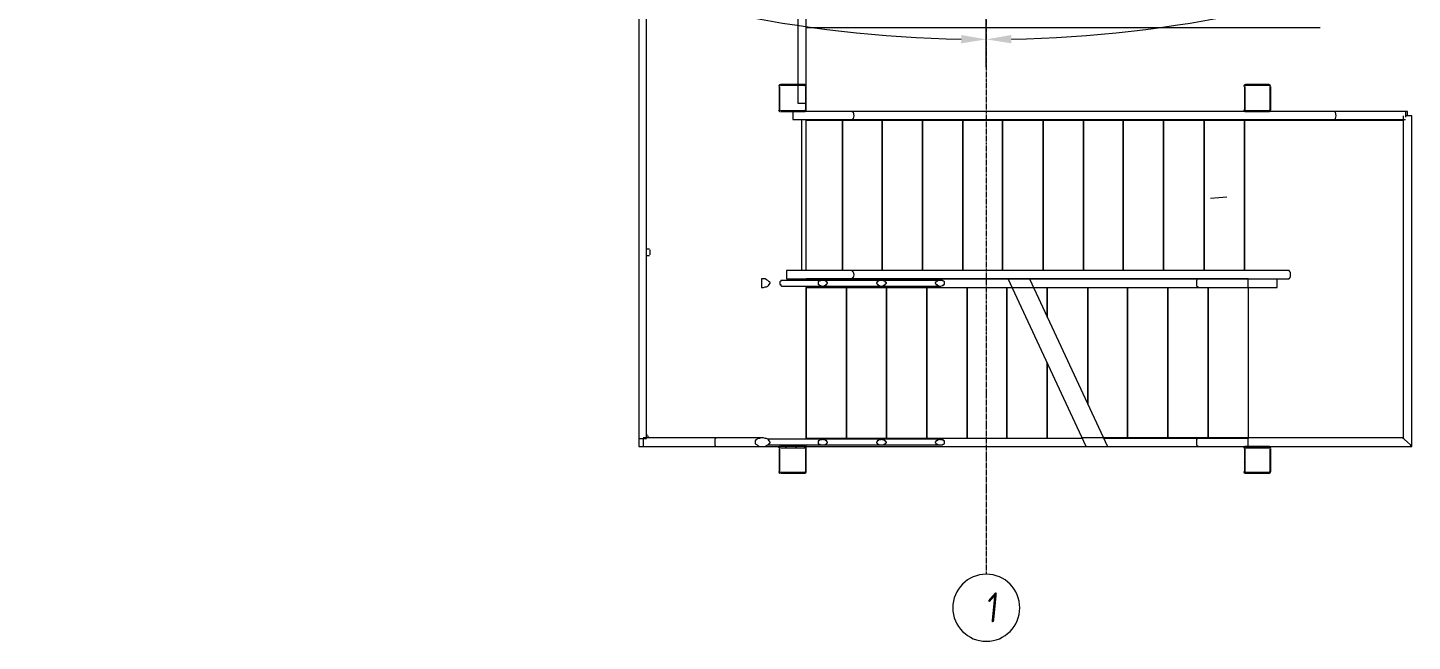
# Model space of a CAD drawing. Header units: millimetres. Extents: x 223 to 163467, y -12002 to 99672.
# Drawn here: x 143826 to 152091, y 8123 to 11785 of the extents above; entities that cross this region are included whole.
import ezdxf

# ---------------------------------------------------------------- set-up
doc = ezdxf.new("R2010")
doc.units = ezdxf.units.MM
doc.linetypes.add('ADSK_Линия сетки', pattern=[21, 12, -3, 3, -3])
for name, color, linetype, lineweight in [('A-ANNO-DIMS', 7, 'Continuous', 9), ('S-GRID', 7, 'Continuous', 9), ('S-GRID-IDEN', 7, 'Continuous', 9)]:
    doc.layers.add(name, color=color, linetype=linetype, lineweight=lineweight)
for name, color, linetype in [('PDF _A-ANNO-NOTE', 7, 'Continuous'), ('PDF _A-FLOR', 7, 'Continuous'), ('PDF _I-WALL', 7, 'Continuous'), ('PDF _S-COLS', 7, 'Continuous'), ('PDF _S-STRS', 7, 'Continuous'), ('PDF _S-STRS-MBND', 7, 'Continuous'), ('PDF _Ограждение', 7, 'Continuous'), ('PDF _Опоры', 7, 'Continuous')]:
    doc.layers.add(name, color=color, linetype=linetype)
doc.styles.add('GOST Common_I', font='ARIALN.TTF', dxfattribs={"height": 175})
doc.styles.add('GOST Common_I_6', font='ARIALN.TTF', dxfattribs={"height": 125})
doc.dimstyles.new('Диагональ_-_Gost_2_5мм', dxfattribs={"dimscale": 304.8, "dimtxt": 125.714375, "dimasz": 0.492126, "dimexe": 0.393701, "dimexo": 0.246063, "dimgap": 0.287073, "dimtad": 1, "dimdec": 0, "dimzin": 0, "dimdsep": 46, "dimtxsty": 'GOST Common_I_6', "dimsah": 1, "dimcen": 0.09, "dimdle": 0.393701, "dimazin": 0, "dimtfac": 1, "dimtdec": 4, "dimtix": 1, "dimtmove": 0, "dimatfit": 3, "dimfxl": 1, "dimtvp": 1, "dimtfill": 1, "dimtolj": 1, "dimtzin": 0, "dimarcsym": 2})

# ---------------------------------------------------------------- blocks, each defined once
blk = doc.blocks.new('Ось сетки - D8-489723-1 этаж')
at = {"layer": 'S-GRID-IDEN'}
for start, end in [(360, 180), (180, 360)]:
    blk.add_arc((0, 0), 4, start, end, dxfattribs=at)
blk = doc.blocks.new('*D338')
at = {"layer": 'A-ANNO-DIMS', "color": 0, "lineweight": -2, "transparency": 16777216}
for p, q in [((92115.2, 13595.1), (91913.7, 13796.7)), ((86612.7, 11315.9), (86612.7, 11600.9))]:
    blk.add_line(p, q, dxfattribs=at)
blk.add_arc((86612.7, 19097.7), 7616.7, 271.12837, 313.87163, dxfattribs=at)
at = {"layer": 'A-ANNO-DIMS', "color": 0, "transparency": 16777216}
for points in [[(91873.9, 13624.6), (91908.9, 13588.9), (91998.5, 13711.8)], [(86762.9, 11457.4), (86762.4, 11507.4), (86612.7, 11480.9)]]:
    blk.add_solid(points, dxfattribs=at)
at = {"layer": 'Defpoints', "color": 0, "transparency": 16777216}
for p in [(86612.7, 19097.7), (92168.2, 13542.1), (88584, 11740.4), (86612.7, 11240.9)]:
    blk.add_point(p, dxfattribs=at)
at = {"layer": 'A-ANNO-DIMS', "color": 0, "transparency": 16777216, "insert": (89470.1, 12199.3), "char_height": 125, "width": 588.088, "attachment_point": 5, "rotation": 22.5, "style": 'GOST Common_I_6', "bg_fill": 3, "box_fill_scale": 1.1, "bg_fill_color": 256, "bg_fill_true_color": 13158600, "bg_fill_transparency": 0}
blk.add_mtext('\\A1;45.00°', dxfattribs=at)
blk = doc.blocks.new('*D340')
at = {"layer": 'A-ANNO-DIMS', "color": 0, "lineweight": -2, "transparency": 16777216}
for p, q in [((81110.1, 13595.1), (81311.7, 13796.7)), ((86612.7, 11315.9), (86612.7, 11600.9))]:
    blk.add_line(p, q, dxfattribs=at)
blk.add_arc((86612.7, 19097.7), 7616.7, 226.12837, 268.87163, dxfattribs=at)
at = {"layer": 'A-ANNO-DIMS', "color": 0, "transparency": 16777216}
for points in [[(81316.4, 13588.9), (81351.4, 13624.6), (81226.8, 13711.8)], [(86462.9, 11507.4), (86462.4, 11457.4), (86612.7, 11480.9)]]:
    blk.add_solid(points, dxfattribs=at)
at = {"layer": 'Defpoints', "color": 0, "transparency": 16777216}
for p in [(86612.7, 19097.7), (81057.1, 13542.1), (82804.3, 12501.4), (86612.7, 11240.9)]:
    blk.add_point(p, dxfattribs=at)
at = {"layer": 'A-ANNO-DIMS', "color": 0, "transparency": 16777216, "insert": (83755.3, 12199.3), "char_height": 125, "width": 588.088, "attachment_point": 5, "rotation": 337.5, "style": 'GOST Common_I_6', "bg_fill": 3, "box_fill_scale": 1.1, "bg_fill_color": 256, "bg_fill_true_color": 13158600, "bg_fill_transparency": 0}
blk.add_mtext('\\A1;45.00°', dxfattribs=at)
blk = doc.blocks.new('оси')
at = {"layer": 'S-GRID', "linetype": 'ADSK_Линия сетки'}
blk.add_line((86612.7, 19097.7), (86612.7, 8288.8), dxfattribs=at)
at = {"layer": 'S-GRID-IDEN', "xscale": 49.99999999999996, "yscale": 49.99999999999996, "zscale": 49.99999999999996, "rotation": 179.9999999998928}
blk.add_blockref('Ось сетки - D8-489723-1 этаж', (86612.7, 8088.8), dxfattribs=at)
at = {"layer": 'S-GRID-IDEN', "insert": (86581.5, 8168.5), "char_height": 175, "width": 101.013, "attachment_point": 1, "rotation": 7.92289, "style": 'GOST Common_I'}
blk.add_mtext('\\fGOST Common|b0|i1|c204|p34|;\\W.9;1', dxfattribs=at)
at = {"layer": 'A-ANNO-DIMS'}
dim = blk.add_angular_dim_3p(base=(88584, 11740.4), center=(86612.7, 19097.7), p1=(86612.7, 11240.9), p2=(92168.2, 13542.1), dimstyle='Диагональ_-_Gost_2_5мм', override={"dimpost": '<>', "dimfxl": 6013.290219}, dxfattribs=at)
dim.commit()
dim.dimension.update_dxf_attribs({"geometry": '*D338', "text_midpoint": (89470.1, 12199.3)})
dim = blk.add_angular_dim_3p(base=(82804.3, 12501.4), center=(86612.7, 19097.7), p1=(81057.1, 13542.1), p2=(86612.7, 11240.9), dimstyle='Диагональ_-_Gost_2_5мм', override={"dimpost": '<>', "dimfxl": 6013.290219}, dxfattribs=at)
dim.commit()
dim.dimension.update_dxf_attribs({"geometry": '*D340', "text_midpoint": (83755.3, 12199.3)})

msp = doc.modelspace()

# ---------------------------------------------------------------- linework, layer by layer
at = {"layer": 'PDF _A-ANNO-NOTE', "lineweight": 15}
msp.add_lwpolyline([(150886.1, 10767.7), (150936.9, 10771.9), (150983.5, 10776.2)], dxfattribs=at)
at = {"layer": 'PDF _A-FLOR', "lineweight": 15}
for points in [[(148473.1, 11284.1), (148473.1, 11292.6)], [(148473.1, 10335.9), (148473.1, 11237.6)], [(148473.1, 10285.1), (148473.1, 10285.1)], [(147474.1, 9332.6), (147474.1, 9286), (148320.7, 9286)], [(148464.7, 9286), (148473.1, 9286)]]:
    msp.add_lwpolyline(points, dxfattribs=at)
at = {"layer": 'PDF _I-WALL', "lineweight": 15}
msp.add_lwpolyline([(151542.2, 11783.7), (148473.1, 11783.7)], dxfattribs=at)
at = {"layer": 'PDF _S-COLS', "lineweight": 15}
for points in [[(148312.3, 11432.3), (148312.3, 11292.6)], [(148316.5, 11292.6), (148316.5, 11432.3)], [(148464.7, 11445), (148320.7, 11445)], [(148320.7, 11440.8), (148464.7, 11440.8)], [(148468.9, 11432.3), (148468.9, 11292.6)], [(148468.9, 11406.9), (148473.1, 11411.1)], [(148473.1, 11292.6), (148473.1, 11432.3)], [(151089.3, 11432.3), (151089.3, 11292.6)], [(151093.5, 11292.6), (151093.5, 11432.3)], [(151237.5, 11445), (151097.8, 11445)], [(151097.8, 11440.8), (151237.5, 11440.8)], [(151241.7, 11432.3), (151241.7, 11292.6)], [(151241.7, 11415.4), (151245.9, 11423.8)], [(151245.9, 11292.6), (151245.9, 11432.3)], [(148468.9, 11347.6), (148473.1, 11351.9)], [(151241.7, 11356.1), (151245.9, 11360.3)], [(148464.7, 11288.4), (148320.7, 11288.4)], [(148320.7, 11284.1), (148464.7, 11284.1)], [(148341.9, 11284.1), (148350.4, 11288.4)], [(148405.4, 11284.1), (148409.6, 11288.4)], [(151237.5, 11288.4), (151097.8, 11288.4)], [(151097.8, 11284.1), (151237.5, 11284.1)], [(151110.5, 11284.1), (151114.7, 11288.4)], [(151169.7, 11284.1), (151174, 11288.4)], [(148312.3, 9273.3), (148312.3, 9133.6)], [(148316.5, 9133.6), (148316.5, 9273.3)], [(148464.7, 9286), (148320.7, 9286)], [(148320.7, 9277.6), (148464.7, 9277.6)], [(148350.4, 9277.6), (148354.6, 9286)], [(148409.6, 9277.6), (148418.1, 9286)], [(148468.9, 9273.3), (148468.9, 9133.6)], [(148473.1, 9133.6), (148473.1, 9273.3)], [(151089.3, 9273.3), (151089.3, 9133.6)], [(151093.5, 9133.6), (151093.5, 9273.3)], [(151237.5, 9286), (151097.8, 9286)], [(151097.8, 9277.6), (151237.5, 9277.6)], [(151114.7, 9277.6), (151123.2, 9286)], [(151178.2, 9277.6), (151182.4, 9286)], [(151241.7, 9273.3), (151241.7, 9133.6)], [(151245.9, 9133.6), (151245.9, 9273.3)], [(148312.3, 9243.7), (148316.5, 9247.9)], [(148312.3, 9180.2), (148316.5, 9184.4)], [(151089.3, 9252.2), (151093.5, 9256.4)], [(151089.3, 9188.7), (151093.5, 9192.9)], [(148464.7, 9129.4), (148320.7, 9129.4)], [(148320.7, 9125.2), (148464.7, 9125.2)], [(148447.7, 9125.2), (148452, 9129.4)], [(148468.9, 9146.3), (148473.1, 9150.6)], [(151237.5, 9129.4), (151097.8, 9129.4)], [(151097.8, 9125.2), (151237.5, 9125.2)], [(151212.1, 9125.2), (151216.3, 9129.4)], [(151241.7, 9154.8), (151245.9, 9159)]]:
    msp.add_lwpolyline(points, dxfattribs=at)
for centre, radius, start, end in [((148318.6, 11434.4), 10.6, 89.99568, 180.00432), ((148318.6, 11434.4), 6.35, 90.00284, 179.99716), ((148462.5, 11434.4), 10.6, 359.99568, 90.00432), ((148462.5, 11434.4), 6.35, 0.00284, 89.99716), ((151095.6, 11434.4), 10.6, 89.99568, 180.00432), ((151095.6, 11434.4), 6.35, 90.00284, 179.99716), ((151235.3, 11434.4), 10.6, 359.99568, 90.00432), ((151235.3, 11434.4), 6.35, 0.00284, 89.99716), ((148318.6, 11294.7), 10.6, 179.99568, 270.00432), ((148318.6, 11294.7), 6.35, 180.00284, 269.99716), ((148462.5, 11294.7), 10.6, 269.99568, 0.00432), ((148462.5, 11294.7), 6.35, 270.00284, 359.99716), ((151095.6, 11294.7), 10.6, 179.99568, 270.00432), ((151095.6, 11294.7), 6.35, 180.00284, 269.99716), ((151235.3, 11294.7), 10.6, 269.99568, 0.00432), ((151235.3, 11294.7), 6.35, 270.00284, 359.99716), ((148318.6, 9275.5), 10.6, 89.99568, 180.00432), ((148318.6, 9275.5), 6.35, 90.00284, 179.99716), ((148462.5, 9275.5), 10.6, 359.99568, 90.00432), ((148462.5, 9275.5), 6.35, 0.00284, 89.99716), ((151095.6, 9275.5), 10.6, 89.99568, 180.00432), ((151095.6, 9275.5), 6.35, 90.00284, 179.99716), ((151235.3, 9275.5), 10.6, 359.99568, 90.00432), ((151235.3, 9275.5), 6.35, 0.00284, 89.99716), ((148318.6, 9135.8), 10.6, 179.99568, 270.00432), ((148318.6, 9135.8), 6.35, 180.00284, 269.99716), ((148462.5, 9135.8), 10.6, 269.99568, 0.00432), ((148462.5, 9135.8), 6.35, 270.00284, 359.99716), ((151095.6, 9135.8), 10.6, 179.99568, 270.00432), ((151095.6, 9135.8), 6.35, 180.00284, 269.99716), ((151235.3, 9135.8), 10.6, 269.99568, 0.00432), ((151235.3, 9135.8), 6.35, 270.00284, 359.99716)]:
    msp.add_arc(centre, radius, start, end, dxfattribs=at)
at = {"layer": 'PDF _S-STRS', "lineweight": 15}
for points in [[(148447.7, 10335.9), (148447.7, 11233.4)], [(148473.1, 11233.4), (148689, 11233.4), (148926.1, 11233.4), (149167.4, 11233.4), (149408.7, 11233.4), (149645.7, 11233.4), (149887, 11233.4), (150128.3, 11233.4), (150365.4, 11233.4), (150606.7, 11233.4), (150848, 11233.4), (151089.3, 11233.4), (151089.3, 11237.6)], [(150289.2, 10285.1), (149679.6, 10285.1), (148473.1, 10285.1), (148473.1, 10276.6)], [(148473.1, 10242.8), (148473.1, 10234.3), (148714.4, 10234.3), (148951.5, 10234.3), (149192.8, 10234.3), (149434.1, 10234.3), (149671.1, 10234.3), (149700.8, 10234.3)], [(150124.1, 9332.6), (149912.4, 9332.6), (149671.1, 9332.6), (149434.1, 9332.6), (149192.8, 9332.6), (148951.5, 9332.6), (148714.4, 9332.6), (148473.1, 9332.6), (148473.1, 9328.4)], [(148473.1, 9294.5), (148473.1, 9286), (150145.3, 9286)]]:
    msp.add_lwpolyline(points, dxfattribs=at)
for points in [[(148689, 11233.4), (148689, 10335.9)], [(148926.1, 11233.4), (148926.1, 10335.9)], [(149167.4, 11233.4), (149167.4, 10335.9)], [(149408.7, 11233.4), (149408.7, 10335.9)], [(149645.7, 11233.4), (149645.7, 10335.9)], [(149887, 11233.4), (149887, 10335.9)], [(150128.3, 11233.4), (150128.3, 10335.9)], [(150365.4, 11233.4), (150365.4, 10335.9)], [(150606.7, 11233.4), (150606.7, 10335.9)], [(150848, 11233.4), (150848, 10335.9)], [(151089.3, 11233.4), (151089.3, 10335.9)], [(148473.1, 9332.6), (148473.1, 10234.3)], [(148714.4, 9332.6), (148714.4, 10234.3)], [(148951.5, 9332.6), (148951.5, 10234.3)], [(149192.8, 9332.6), (149192.8, 10234.3)], [(149434.1, 9332.6), (149434.1, 10234.3)], [(149671.1, 9332.6), (149671.1, 10234.3)], [(149912.4, 9332.6), (149912.4, 9785.6)]]:
    msp.add_lwpolyline(points, close=True, dxfattribs=at)
at = {"layer": 'PDF _S-STRS-MBND', "lineweight": 15}
for points in [[(150145.3, 9286), (149679.6, 10285.1)], [(149827.8, 10234.3), (151110.5, 10234.3), (151110.5, 10285.1), (149806.6, 10285.1), (150272.3, 9286), (151110.5, 9286), (151110.5, 9332.6), (150251.1, 9332.6)], [(151110.5, 10234.3), (151110.5, 9332.6)]]:
    msp.add_lwpolyline(points, dxfattribs=at)
for points in [[(149912.4, 10056.5), (149912.4, 10234.3)], [(150153.7, 9540), (150153.7, 10234.3)], [(150390.8, 9332.6), (150390.8, 10234.3)], [(150632.1, 9332.6), (150632.1, 10234.3)], [(150873.4, 9332.6), (150873.4, 10234.3)]]:
    msp.add_lwpolyline(points, close=True, dxfattribs=at)
at = {"layer": 'PDF _Ограждение', "lineweight": 15}
for points in [[(148473.1, 11432.3), (148473.1, 11859.9), (151546.5, 11859.9, 0.198493), (154768, 13193.4, 0.199736), (157041.3, 18683.9), (157041.3, 19983.5, 0.198338), (154768, 25474.1, 0.198945), (151546.5, 26807.6), (147546, 26807.6, 0.199198), (144328.8, 25474.1, 0.19901), (142051.3, 19983.5)], [(147520.6, 11910.7, -0.196946), (144362.6, 13227.2, -0.198424), (142102.1, 18683.9), (142102.1, 19983.5, -0.198896), (144362.6, 25440.2, -0.198619), (147546, 26756.8), (151546.5, 26756.8, -0.198392), (154734.1, 25440.2, -0.199155), (156990.5, 19983.5), (156990.5, 18683.9, -0.199599), (154734.1, 13227.2, -0.197941), (151546.5, 11910.7), (148422.3, 11910.7), (148422.3, 11445)]]:
    msp.add_lwpolyline(points, format="xyb", dxfattribs=at)
for points in [[(147474.1, 11859.9), (147474.1, 9332.6), (147520.6, 9332.6), (147520.6, 11910.7)], [(148422.3, 11440.8), (148422.3, 11334.9), (148468.9, 11334.9)], [(148392.7, 11284.1), (148392.7, 11237.6), (148748.3, 11237.6), (151626.9, 11237.6), (152050.2, 11237.6)], [(151093.5, 11284.1), (148748.3, 11284.1), (148464.7, 11284.1)], [(148748.3, 11284.1), (148752.5, 11279.9), (148756.8, 11258.8), (148752.5, 11241.8), (148748.3, 11237.6)], [(152037.5, 11258.8), (152037.5, 9336.8), (150814.1, 9336.8), (150119.9, 9336.8)], [(150145.3, 9286), (150814.1, 9286), (152088.3, 9286), (152088.3, 11258.8), (152050.2, 11258.8)], [(152062.9, 11258.8), (152062.9, 11284.1), (152050.2, 11284.1), (151626.9, 11284.1), (151241.7, 11284.1)], [(151626.9, 11284.1), (151631.1, 11284.1), (151631.1, 11279.9), (151635.4, 11258.8), (151631.1, 11241.8), (151631.1, 11237.6), (151626.9, 11237.6)], [(152050.2, 11284.1), (152050.2, 11250.3)], [(151089.3, 11233.4), (151626.9, 11233.4), (152037.5, 11233.4)], [(151631.1, 11233.4), (151626.9, 11233.4)], [(148748.3, 10335.9), (148748.3, 10331.7), (148752.5, 10327.4), (148756.8, 10310.5), (148752.5, 10293.6), (148748.3, 10289.3), (148748.3, 10285.1)], [(148210.7, 10285.1), (148206.4, 10285.1)], [(148210.7, 10285.1), (148210.7, 10285.1)], [(149273.2, 10276.6), (148921.9, 10276.6), (148570.5, 10276.6), (148325, 10276.6), (148320.7, 10276.6), (148320.7, 10272.4), (148316.5, 10268.2), (148316.5, 10263.9), (148316.5, 10259.7), (148316.5, 10255.5), (148316.5, 10251.2), (148320.7, 10251.2), (148320.7, 10247), (148325, 10242.8), (148570.5, 10242.8), (148921.9, 10242.8), (149273.2, 10242.8)], [(149700.8, 10234.3), (150814.1, 10234.3), (151284, 10234.3), (151284, 10285.1)], [(150814.1, 10234.3), (150809.9, 10238.5), (150805.7, 10242.8), (150805.7, 10259.7), (150805.7, 10276.6), (150809.9, 10285.1), (150814.1, 10285.1)], [(148206.4, 10234.3), (148210.7, 10234.3)], [(148210.7, 10234.3), (148210.7, 10234.3)], [(148210.7, 9336.8), (147931.3, 9336.8), (147499.5, 9336.8)], [(147499.5, 9332.6), (147499.5, 9286), (147931.3, 9286), (148210.7, 9286)], [(147931.3, 9336.8), (147931.3, 9332.6), (147927, 9328.4), (147927, 9311.4), (147927, 9294.5), (147931.3, 9286)], [(149273.2, 9328.4), (148921.9, 9328.4), (148570.5, 9328.4), (148244.5, 9328.4)], [(148244.5, 9294.5), (148570.5, 9294.5), (148921.9, 9294.5), (149273.2, 9294.5)], [(150814.1, 9286), (150809.9, 9286), (150805.7, 9294.5), (150805.7, 9311.4), (150805.7, 9328.4), (150809.9, 9332.6), (150814.1, 9336.8)], [(152088.3, 9286), (152084.1, 9286), (152079.9, 9294.5), (152062.9, 9311.4), (152041.8, 9328.4), (152037.5, 9332.6), (152037.5, 9336.8)]]:
    msp.add_lwpolyline(points, dxfattribs=at)
for points in [[(148354.6, 10335.9), (148354.6, 10285.1), (148748.3, 10285.1), (151351.8, 10285.1), (151356, 10285.1), (151356, 10289.3), (151360.2, 10289.3), (151360.2, 10293.6), (151364.5, 10297.8), (151364.5, 10302), (151364.5, 10306.3), (151364.5, 10310.5), (151364.5, 10314.7), (151364.5, 10319), (151364.5, 10323.2), (151360.2, 10327.4), (151360.2, 10331.7), (151356, 10331.7), (151356, 10335.9), (151351.8, 10335.9), (148748.3, 10335.9)], [(148206.4, 10285.1), (148206.4, 10234.3), (148210.7, 10234.3), (148219.1, 10234.3), (148227.6, 10238.5), (148236.1, 10238.5), (148244.5, 10242.8), (148248.8, 10247), (148253, 10251.2), (148257.2, 10259.7), (148257.2, 10263.9), (148253, 10268.2), (148248.8, 10272.4), (148244.5, 10276.6), (148236.1, 10280.9), (148227.6, 10285.1), (148219.1, 10285.1), (148210.7, 10285.1)], [(148570.5, 10276.6), (148566.3, 10276.6), (148557.8, 10276.6), (148553.6, 10272.4), (148549.3, 10272.4), (148545.1, 10268.2), (148545.1, 10263.9), (148545.1, 10259.7), (148545.1, 10255.5), (148545.1, 10251.2), (148549.3, 10251.2), (148553.6, 10247), (148557.8, 10247), (148566.3, 10242.8), (148570.5, 10242.8), (148579, 10242.8), (148583.2, 10247), (148587.4, 10247), (148591.7, 10251.2), (148595.9, 10251.2), (148595.9, 10255.5), (148600.1, 10259.7), (148600.1, 10263.9), (148595.9, 10263.9), (148595.9, 10268.2), (148591.7, 10272.4), (148587.4, 10272.4), (148583.2, 10276.6), (148579, 10276.6)], [(148921.9, 10276.6), (148917.6, 10276.6), (148909.2, 10276.6), (148904.9, 10272.4), (148900.7, 10272.4), (148896.5, 10268.2), (148896.5, 10263.9), (148892.2, 10263.9), (148892.2, 10259.7), (148896.5, 10255.5), (148896.5, 10251.2), (148900.7, 10251.2), (148904.9, 10247), (148909.2, 10247), (148917.6, 10242.8), (148921.9, 10242.8), (148926.1, 10242.8), (148934.6, 10247), (148938.8, 10247), (148943, 10251.2), (148947.3, 10251.2), (148947.3, 10255.5), (148951.5, 10259.7), (148951.5, 10263.9), (148947.3, 10263.9), (148947.3, 10268.2), (148943, 10272.4), (148938.8, 10272.4), (148934.6, 10276.6), (148926.1, 10276.6)], [(149273.2, 10276.6), (149264.7, 10276.6), (149260.5, 10276.6), (149256.3, 10272.4), (149252, 10272.4), (149247.8, 10268.2), (149247.8, 10263.9), (149243.6, 10263.9), (149243.6, 10259.7), (149247.8, 10255.5), (149247.8, 10251.2), (149252, 10251.2), (149256.3, 10247), (149260.5, 10247), (149264.7, 10242.8), (149273.2, 10242.8), (149277.4, 10242.8), (149285.9, 10247), (149290.1, 10247), (149294.4, 10251.2), (149298.6, 10251.2), (149298.6, 10255.5), (149298.6, 10259.7), (149298.6, 10263.9), (149298.6, 10268.2), (149294.4, 10272.4), (149290.1, 10272.4), (149285.9, 10276.6), (149277.4, 10276.6)], [(148210.7, 9336.8), (148202.2, 9336.8), (148193.7, 9332.6), (148185.3, 9332.6), (148181, 9328.4), (148172.6, 9324.1), (148168.3, 9319.9), (148168.3, 9311.4), (148168.3, 9307.2), (148168.3, 9303), (148172.6, 9298.7), (148181, 9294.5), (148185.3, 9290.3), (148193.7, 9286), (148202.2, 9286), (148210.7, 9286), (148219.1, 9286), (148227.6, 9286), (148236.1, 9290.3), (148244.5, 9294.5), (148248.8, 9298.7), (148253, 9303), (148257.2, 9307.2), (148257.2, 9311.4), (148253, 9319.9), (148248.8, 9324.1), (148244.5, 9328.4), (148236.1, 9332.6), (148227.6, 9332.6), (148219.1, 9336.8)], [(148570.5, 9328.4), (148566.3, 9324.1), (148557.8, 9324.1), (148553.6, 9324.1), (148549.3, 9319.9), (148545.1, 9319.9), (148545.1, 9315.7), (148545.1, 9311.4), (148545.1, 9307.2), (148545.1, 9303), (148549.3, 9298.7), (148553.6, 9298.7), (148557.8, 9294.5), (148566.3, 9294.5), (148570.5, 9294.5), (148579, 9294.5), (148583.2, 9294.5), (148587.4, 9298.7), (148591.7, 9298.7), (148595.9, 9303), (148595.9, 9307.2), (148600.1, 9307.2), (148600.1, 9311.4), (148595.9, 9315.7), (148595.9, 9319.9), (148591.7, 9319.9), (148587.4, 9324.1), (148583.2, 9324.1), (148579, 9324.1)], [(148921.9, 9328.4), (148917.6, 9324.1), (148909.2, 9324.1), (148904.9, 9324.1), (148900.7, 9319.9), (148896.5, 9319.9), (148896.5, 9315.7), (148892.2, 9311.4), (148892.2, 9307.2), (148896.5, 9307.2), (148896.5, 9303), (148900.7, 9298.7), (148904.9, 9298.7), (148909.2, 9294.5), (148917.6, 9294.5), (148921.9, 9294.5), (148926.1, 9294.5), (148934.6, 9294.5), (148938.8, 9298.7), (148943, 9298.7), (148947.3, 9303), (148947.3, 9307.2), (148951.5, 9307.2), (148951.5, 9311.4), (148947.3, 9315.7), (148947.3, 9319.9), (148943, 9319.9), (148938.8, 9324.1), (148934.6, 9324.1), (148926.1, 9324.1)], [(149273.2, 9328.4), (149264.7, 9324.1), (149260.5, 9324.1), (149256.3, 9324.1), (149252, 9319.9), (149247.8, 9319.9), (149247.8, 9315.7), (149243.6, 9311.4), (149243.6, 9307.2), (149247.8, 9307.2), (149247.8, 9303), (149252, 9298.7), (149256.3, 9298.7), (149260.5, 9294.5), (149264.7, 9294.5), (149273.2, 9294.5), (149277.4, 9294.5), (149285.9, 9294.5), (149290.1, 9298.7), (149294.4, 9298.7), (149298.6, 9303), (149298.6, 9307.2), (149298.6, 9311.4), (149298.6, 9315.7), (149298.6, 9319.9), (149294.4, 9319.9), (149290.1, 9324.1), (149285.9, 9324.1), (149277.4, 9324.1)]]:
    msp.add_lwpolyline(points, close=True, dxfattribs=at)
at = {"layer": 'PDF _Опоры', "lineweight": 15}
for points in [[(147537.6, 10462.9), (147520.6, 10462.9)], [(147520.6, 10424.8), (147537.6, 10424.8)], [(147537.6, 10458.7), (147537.6, 10458.7)], [(147537.6, 10429), (147537.6, 10429)], [(147541.8, 10429), (147541.8, 10458.7)], [(147524.9, 9353.8), (147520.6, 9353.8)], [(147524.9, 9349.5), (147524.9, 9349.5)], [(147529.1, 9336.8), (147529.1, 9349.5)]]:
    msp.add_lwpolyline(points, dxfattribs=at)

# ---------------------------------------------------------------- next in the draw order: block references
at = {"lineweight": 15}
msp.add_blockref('оси', (62935.7, 233.9), dxfattribs=at)

doc.saveas('drawing.dxf')
